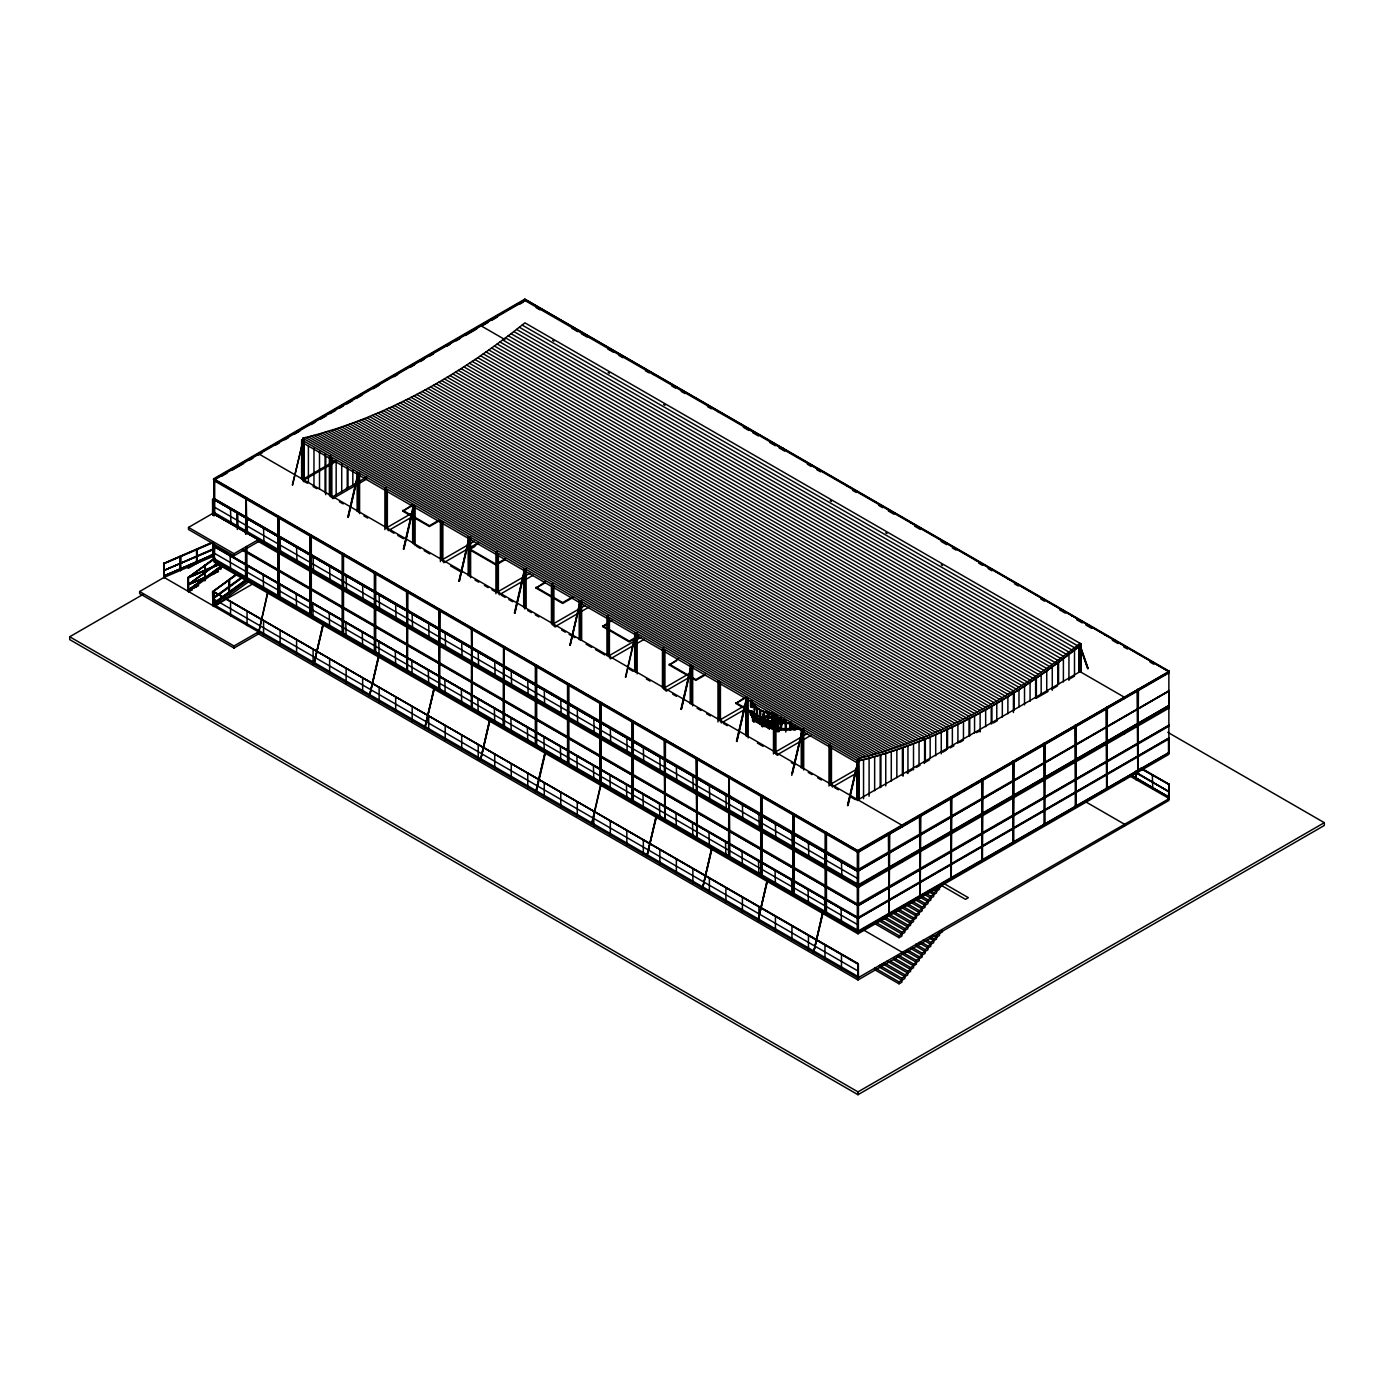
<?xml version="1.0" encoding="UTF-8"?>
<svg xmlns="http://www.w3.org/2000/svg" width="1394" height="1394" viewBox="0 0 1394 1394"><rect width="100%" height="100%" fill="white"/><g stroke="black" fill="none" stroke-linecap="round" stroke-linejoin="round"><path stroke-width="1.5" d="M752.586 712.386L753.701 715.958M211.749 542.51L163.882 563.42L212.08 542.702M163.69 563.315L164.074 577.639L164.265 563.211M214.031 549.306L163.882 570.477L213.752 548.696M214.031 554.812L163.882 575.983L213.752 554.22M164.213 576.175L214.084 554.411M188.103 577.412L188.504 591.753L188.103 577.412L220.566 563.646M214.554 573.666L188.312 584.574L218.161 562.531M218.544 563.071L188.347 584.556L218.579 571.54M196.606 586.857L188.312 590.098L221.681 565.494M222.064 566.034L188.347 590.063L198.645 585.602M212.742 499.331L212.533 513.323L858.268 885.904M237.538 513.219L237.346 527.646M790.572 723.416C783.794 724.148 772.171 721.743 763.703 718.886C776.545 726.204 745.912 708.744 757.36 715.227M774.907 727.72L763.703 724.392L781.093 728.923L790.555 728.923L798.082 727.163M777.294 731.676C783.358 713.205 767.048 724.967 762.727 720.471C743.716 713.066 771.265 726.169 783.655 720.106M785.815 732.094L785.815 720.454L777.399 721.517L777.573 731.519M267.718 591.91L258.448 633.956L234.018 648.053L139.644 593.583L139.644 591.526L164.074 577.412L213.892 556.049M292.339 484.92L303.108 440.94L302.132 440.504L302.132 479.397M267.979 592.067L258.709 631.952M292.618 485.077L302.864 440.992M322.972 624.024L313.946 663.858M347.855 516.965L358.101 472.88M323.216 623.972L313.964 664.067L323.495 624.129M348.134 517.122L358.38 473.036M348.378 517.069L358.136 475.075M378.488 656.069L369.462 695.902M403.371 549.009L413.617 504.942M378.732 656.016L369.48 696.111L379.011 656.173M403.633 549.166L413.896 505.081M403.894 549.114L413.652 507.137M434.004 688.131L424.717 728.016L434.51 688.218M458.887 581.071L469.395 536.934M424.996 728.156L434.248 688.061M459.149 581.228L469.133 536.986M459.41 581.159L469.168 539.182M489.503 720.175L480.494 760.009M514.403 613.116L524.649 569.031M489.764 720.123L480.512 760.218L490.026 720.28M514.665 613.273L524.911 569.188M514.926 613.221L524.684 571.226M545.019 752.22L535.749 792.106L545.281 752.168M569.919 645.161L580.165 601.093M570.163 645.108L579.921 603.132M545.542 752.324L536.272 792.21M570.181 645.317L580.427 601.232M600.797 784.212L591.526 824.098M625.418 677.223L635.681 633.137M601.058 784.369L591.788 824.255M625.697 677.379L635.943 633.294L637.163 632.806M656.051 816.326L646.781 856.212L656.574 816.431M680.934 709.267L691.18 665.182M647.043 856.369L656.313 816.274M681.213 709.424L691.459 665.339M681.457 709.372L691.215 667.377M711.567 848.371L702.541 888.205M736.45 741.312L746.696 697.244M711.811 848.319L702.559 888.414L712.09 848.476M736.712 741.469L746.975 697.383M736.973 741.416L746.731 699.439M767.083 880.433L758.057 920.249M791.966 773.374L802.474 729.236L791.74 775.413M767.327 880.363L758.075 920.458L767.606 880.52M792.489 773.461L802.247 731.484M822.582 912.478L813.573 952.311M847.482 805.418L857.99 761.281L847.744 805.575M822.843 912.425L813.591 952.52L823.105 912.582M848.005 805.523L858.251 761.438L857.275 761.002L857.275 799.895M771.893 721.604L776.423 722.876L790.555 723.033M774.907 728.104C743.838 720.053 792.437 733.366 798.222 727.807M781.058 723.416L788.952 722.824M778.183 731.711L784.404 718.293M779.072 730.822L784.404 719.321M779.072 731.711L781.738 725.978M790.799 728.609L792.576 724.775M775.064 715.279L771.928 714.564L775.064 714.895M768.146 713.414L767.763 727.755L767.641 713.345L772.102 714.704L760.113 709.999L763.999 711.62C768.861 750.338 752.847 699.457 772.102 714.32L771.997 728.957M772.084 721.743L767.641 720.384L774.907 722.58M776.545 722.615L781.058 723.033M776.545 728.138L785.833 728.835L798.222 727.424M769.366 721.081L762.274 720.245L777.329 721.064M767.867 713.101L767.763 727.755M767.658 713.728L763.999 711.62M776.963 726.013L783.079 719.914L784.404 720.228M1079.775 646.049L1080.768 645.666L1080.768 671.629M763.842 712.125L760.131 710.016L760.671 714.129M763.964 719.043L760.131 717.457M302.864 440.504L302.864 438.186C384.849 418.322 459.375 375.073 524.911 322.85L1081.047 643.923L1081.047 646.241M302.864 438.186L857.99 758.684C939.974 738.82 1014.501 695.571 1080.036 643.348L1080.036 645.666C1014.501 697.889 939.974 741.12 857.99 761.002C939.974 741.12 1014.501 697.889 1080.036 645.666M758.58 720.123L762.501 717.161L774.872 724.305M769.052 727.511L769.436 721.099M769.558 721.587L769.61 727.511M1058.551 662.673L1057.122 662.795L1058.551 662.673L1058.551 684.367M214.659 558.018L188.312 577.534L220.2 563.856M214.693 558.384L188.347 577.499L220.235 563.455M188.504 591.753L188.504 577.203L213.282 559.848M188.347 584.556L218.51 562.723M188.347 590.063L222.012 565.685M223.632 566.034L188.504 591.526L192.477 589.819M237.66 573.596L212.777 591.614L237.328 573.404M212.533 591.526L212.916 605.85L212.916 591.753L237.694 573.945M214.484 597.033L242.591 576.628M214.537 597.381L242.643 576.977M213.108 598.845L242.974 577.186M214.484 602.539L246.111 579.59M214.537 602.888L247.905 578.667M213.108 604.369L248.237 578.858M212.916 605.623L248.045 580.131M216.436 605.135L248.045 582.187M1036.352 678.529L1034.906 678.617L1036.352 678.529L1036.352 697.749M760.444 716.864L763.685 718.868M750.251 710.818L754.328 718.607L763.685 724.375M1014.152 693.167L1012.706 693.201L1014.152 693.167L1014.152 710.348M214.693 515.484L214.693 479.344L213.752 479.832L213.7 478.769L524.58 299.292L525.573 299.867L524.632 300.337L524.58 299.292M213.369 515.484L214.031 478.961M524.911 299.483L525.242 300.442L214.362 479.919L213.752 479.188L858.268 851.281M213.369 479.344L858.321 851.699L1169.2 672.222L1169.148 671.159L525.189 299.379L1169.148 671.803L524.632 300.337M525.242 299.675L214.031 479.344L214.031 515.885M221.437 476.347L226.995 473.141M232.537 469.952L243.636 463.54M249.195 460.334L252.889 458.19M262.211 452.806L258.448 454.984L258.448 453.712L902.406 825.492L902.406 826.764M275.385 445.209L279.148 443.031M284.794 439.772L288.558 437.611M294.204 434.353L299.849 431.077M311.141 424.56L314.905 422.399M320.55 419.141L326.196 415.882M329.96 413.704L335.606 410.446M339.369 408.268L343.133 406.09M346.897 403.929L352.543 400.67M356.306 398.492L361.952 395.234M373.243 388.717L378.889 385.458M393.927 376.763L397.691 374.585M410.864 366.988L414.628 364.81M420.274 361.551L424.037 359.373M429.683 356.115L433.447 353.954M446.62 346.339L450.384 344.161M456.03 340.903L459.793 338.742M465.439 335.484L476.731 328.967M482.341 325.726L487.9 322.519M491.594 320.376L497.153 317.17M519.352 304.345L523.064 302.219M858.983 761.577L856.996 762.727L301.853 442.229L301.853 439.912L303.857 438.762M301.627 479.397L301.627 440.504L302.864 439.79M303.578 440.504L302.864 480.094M304.084 440.504L301.627 440.504M212.533 499.209L212.916 515.362M1169.148 691.041L858.321 870.936L858.268 869.873L213.752 498.407L857.711 870.832L213.752 499.052L214.362 498.39M214.206 506.998L858.146 878.795M188.504 527.42L234.018 553.697L258.448 539.6L258.448 541.656L234.018 555.753L188.504 529.476L188.504 527.42L212.916 513.323M214.206 512.522L858.146 884.301M213.648 513.968L244.717 531.044M1169.252 692.156L1169.2 706.845L857.659 885.939L1168.538 705.678L857.659 885.173L857.711 886.218L214.31 514.125M246.233 498.32L246.895 531.95M230.55 509.612L230.934 523.499M330.605 455.821L329.385 456.518L329.385 495.41M302.864 479.344L334.839 460.874M302.864 480.634L336.721 461.066M180.053 556.293L180.436 570.634L180.819 556.293M247.052 519.143L247.452 533.031M196.415 549.288L197.181 563.385L197.181 549.288M214.31 546.814L858.268 918.594L214.415 546.012L214.362 560.684M246.511 532.717L534.494 698.342M214.206 553.157L858.146 924.936M1167.771 732.303L1324.3 822.669L1324.3 825.492L857.99 1094.708L69.7 639.602L69.7 636.779L143.024 594.436M188.155 568.386L214.484 553.191M212.777 556.363L212.777 542.266M359.582 472.549L358.363 473.246L358.363 512.138M263.571 528.674L263.954 542.562M214.206 558.663L858.146 930.46M213.543 542.266L213.369 560.109L214.31 559.639M204.465 580.479L204.866 565.319L205.249 580.479M214.031 559.883L214.693 545.228M214.415 560.109L213.874 545.908L857.815 918.088M230.149 555.544L230.55 569.867M332.469 496.874L356.515 482.986M358.363 481.906L366.831 477.027M347.995 488.318L346.548 488.318L347.995 488.318L347.995 468.732M332.748 498.616L366.622 479.066M280.089 538.206L280.473 552.094M246.511 565.406L247.052 579.399L247.452 565.075L247.052 579.399M386.121 487.865L384.901 488.58L384.901 529.633M228.895 579.643L229.278 593.966L229.679 579.643M310.357 535.592L311.298 535.104L311.298 615.887L310.357 616.357L310.357 534.947M213.874 592.45L214.031 606.495L213.874 592.067L858.146 963.655L858.373 978.048L858.373 963.951L214.031 591.945M296.591 547.755L296.974 561.625M246.511 578.214L245.571 578.702L245.571 548.94M214.206 599.315L858.146 971.095M263.187 574.607L263.571 588.93M214.206 604.822L858.146 976.602M214.031 606.268L252.889 583.825M310.357 554.185L310.357 554.829M230.55 601.929L230.55 616.026M313.11 557.286L313.493 571.157M438.674 521.182L429.422 526.531L402.779 511.145L412.032 504.959M402.779 511.145L412.032 505.795M279.689 584.138L280.089 598.462M310.357 569.571L310.357 570.216M386.818 527.664L411.282 513.55M247.052 611.461L247.052 625.558M388.264 530.678L412.729 516.547M329.611 566.818L330.012 580.688M296.208 593.67L296.591 608.011M310.357 588.791L310.357 589.435M263.571 620.992L263.571 635.089M402.779 510.309L429.422 525.695L438.674 520.345M346.13 576.349L346.514 590.22M139.644 591.526L234.018 646.014L258.448 631.9M310.357 602.26L310.357 602.905M312.709 603.201L313.11 617.542M343.098 587.832L343.098 588.477M280.089 630.524L280.089 644.62M362.632 585.881L363.032 599.751M329.228 612.733L329.611 627.073M470.614 536.655L469.395 537.352L469.395 576.245M296.591 640.055L296.591 654.152M379.151 595.412L379.534 609.283M442.334 559.708L474.308 541.238M443.78 562.723L477.654 543.172M471.242 547.703L478.647 543.416M471.242 548.539L474.953 546.396M345.747 622.282L346.13 636.605M313.11 649.587L313.11 663.683M395.669 604.944L396.053 618.814M495.933 593.722L495.933 552.669L497.153 551.972M362.248 631.813L362.632 646.136M329.611 659.118L329.611 673.215M497.885 563.089L505.29 558.802M497.885 563.908L505.29 559.639M412.171 614.475L412.554 628.363M378.767 641.345L379.151 655.668M346.13 668.65L346.13 682.746M428.69 624.007L429.073 637.894M524.911 569.397L526.13 568.7M395.269 650.876L395.669 665.199M497.832 591.77L529.825 573.3M499.296 594.768L533.153 575.217M362.632 678.181L362.632 692.295M445.191 633.538L445.592 647.426M573.753 597.033L562.653 603.445L536.01 588.059L545.263 581.89M536.01 588.059L545.263 582.727M411.788 660.408L412.171 674.731M471.608 628.45L472.287 708.832L471.608 627.666L471.346 708.675M551.449 584.731L552.669 584.016M407.222 671.263L406.56 590.882L407.501 591.039M379.151 687.712L379.151 701.827M461.71 643.07L462.094 656.957M428.289 669.939L428.69 684.262M395.669 697.244L395.669 711.358M536.01 587.222L562.653 602.609L571.906 597.277M478.229 652.601L478.612 666.489M444.808 679.47L445.191 693.794M581.646 600.744L580.427 601.459L580.427 640.351M503.809 647.025L504.489 727.424L503.53 727.25M439.424 689.856L438.744 609.474L439.702 609.631M553.348 623.815L585.341 605.344M412.171 706.775L412.171 720.89M554.795 626.83L588.669 607.261M494.731 662.15L495.114 676.02M461.327 689.002L461.71 703.325M428.69 716.324L428.69 730.421M511.249 671.681L511.633 685.552M608.185 616.061L606.965 616.775L606.965 655.668M638.522 636.57L629.269 641.902L602.626 626.516L611.879 620.347M477.828 698.533L478.229 712.857M602.626 626.516L606.32 624.39M445.191 725.856L445.191 739.953M527.751 681.213L528.152 695.083M494.347 708.065L494.731 722.388M536.289 683.984L536.289 684.628M461.71 735.387L461.71 749.484M602.626 625.679L629.269 641.066L638.522 635.734M544.27 690.744L544.653 704.615M608.864 655.86L640.857 637.389M536.289 700.015L858.268 885.26L858.321 886.323M610.311 658.874L644.185 639.323M568.874 683.827L567.933 683.67M510.849 717.596L511.249 731.937M478.229 744.919L478.229 759.016M560.771 700.276L561.172 714.146M536.289 718.607L536.289 719.234M663.683 648.123L662.464 648.82L662.464 687.712M527.368 727.128L527.751 741.469M494.731 754.45L494.731 768.547M536.289 732.059L536.289 732.704M577.29 709.807L577.674 723.678M705.137 675.027L695.885 680.359L669.242 664.973L678.495 658.804M543.887 736.677L544.27 751M669.242 664.973L676.648 660.704M536.289 745.529L535.348 745.999L535.348 665.234L536.289 664.764L536.01 746.382M511.249 763.982L511.249 778.079M593.809 719.339L594.192 733.209M560.388 746.208L560.771 760.532M664.38 687.922L688.845 673.79M665.827 690.919L690.291 676.804M527.751 773.513L527.751 787.61M610.311 728.87L610.694 742.758M669.242 664.154L695.885 679.54L705.137 674.191M576.907 755.74L577.29 770.063M544.27 783.045L544.27 797.141M626.83 738.402L627.213 752.29M593.408 765.271L593.809 779.594M560.771 792.576L560.771 806.673M643.331 747.933L643.732 761.821M632.876 755.13L632.876 755.775M609.927 774.803L610.311 789.126M769.906 714.547L762.501 718.834L735.858 703.447L745.11 697.261M735.858 703.447L745.11 698.098M750.547 700.764L750.547 706.81M577.29 802.108L577.29 816.222M719.896 719.966L744.361 705.852M752.063 703.343L752.063 707.368M659.85 757.465L660.233 771.352M721.343 722.981L745.807 708.849M754.537 705.573L754.537 720.123L754.938 713.85M757.169 707.838L757.273 722.528M626.429 784.334L626.83 798.657M750.547 710.835L750.547 714.861L751.331 710.835M760.671 718.171L760.288 724.427L760.288 709.877L757.343 707.769L756.994 722.371M752.063 717.44L752.063 711.41M593.809 811.639L593.809 825.753M676.369 766.996L676.752 780.884M735.858 702.611L762.501 717.997L771.753 712.648M757.552 722.162L757.343 707.769M762.222 726.413L762.501 720.21L762.779 726.413M772.398 714.634L774.907 715.54M642.948 793.866L643.331 808.189M777.294 718.154L779.072 721.831M769.575 728.47L780.17 722.353M610.311 821.171L610.311 835.285M692.87 776.528L693.254 790.415M776.859 729.602L776.859 715.505M780.727 718.049L780.727 730.142L781.494 718.049M785.432 730.317L785.432 720.245M659.467 803.397L659.85 817.72M790.154 722.075L790.154 730.142L790.921 722.075M794.772 729.602L794.772 725.577M626.83 830.719L626.83 844.816M803.693 728.957L802.474 729.654L802.474 768.547M709.389 786.077L709.773 799.947M729.201 777.155L729.864 857.537L728.923 857.38M775.413 752.011L807.405 733.54M675.968 812.929L676.369 827.252M664.799 819.968L664.136 739.587L665.077 739.761M776.859 755.025L810.733 735.474M643.331 840.251L643.331 854.348M725.891 795.608L726.291 809.478M692.487 822.46L692.87 836.783M829.012 786.024L829.012 744.971L830.232 744.274M659.85 849.782L659.85 863.879M742.41 805.14L742.793 819.01M708.988 831.991L709.389 846.332M676.369 859.314L676.369 873.411M758.911 814.671L759.312 828.541M301.853 439.912L856.996 760.427L858.983 759.277L859.209 799.895M858.704 799.895L858.251 761.438M725.507 841.523L725.891 855.864M830.911 784.073L857.258 768.861M832.375 787.07L858.721 771.875M1081.047 643.923L1079.043 645.091L1078.817 671.629M692.87 868.845L692.87 882.942M1080.768 645.666L1080.036 672.344M1081.256 645.666L1078.817 645.666L1081.256 645.666L1081.256 671.629M775.43 824.202L775.813 838.073M793.308 814.427L794.266 813.957L794.266 894.721L793.308 895.192L793.587 813.573M742.026 851.072L742.41 865.395M709.389 878.377L709.389 892.474M791.949 833.734L792.332 847.604M793.308 833.02L793.308 833.664M857.99 799.842L1080.036 671.647M906.919 772.886L912.565 769.627M916.328 767.449L920.092 765.271M923.856 763.11L929.502 759.852M942.675 752.237L946.439 750.059M950.203 747.898L953.966 745.72M959.612 742.462L963.376 740.284M976.549 732.686L980.313 730.508M993.486 722.911L997.25 720.733M1036.753 697.924L1048.044 691.407M1051.808 689.228L1057.454 685.97M1068.745 679.453L1074.391 676.195M758.528 860.603L758.911 874.927M793.308 848.406L793.308 849.051M725.891 887.908L725.891 902.005M808.45 843.265L808.834 857.153M775.047 870.135L775.43 884.458M793.308 867.643L793.308 868.27M742.41 897.44L742.41 911.537M824.969 852.797L825.353 866.685M791.548 879.666L791.949 893.99M793.308 881.095L793.308 881.74M758.911 906.971L758.911 921.068M857.659 851.316L1169.2 671.455L857.659 850.549L857.711 851.612L858.652 851.124L858.373 931.889L213.752 559.952M888.414 833.176L889.738 833.176L889.076 914.325L888.414 833.176L889.738 833.176M919.5 815.229L920.824 815.229L920.162 896.377L919.5 815.229L920.824 815.229M950.586 797.281L951.91 797.281L951.248 878.429L950.586 797.281L951.91 797.281M981.672 779.333L982.997 779.333L982.334 860.481L981.672 779.333L982.997 779.333M1012.758 761.385L1014.1 761.385L1013.421 842.534L1012.758 761.385L1014.1 761.385M1043.845 743.438L1045.186 743.438L1044.507 824.586L1043.845 743.438L1045.186 743.438M1074.931 725.49L1076.273 725.49L1075.593 806.638L1074.931 725.49L1076.273 725.49M1106.017 707.542L1107.359 707.542L1106.697 788.69L1106.017 707.542L1107.359 707.542M1169.148 671.159L1168.59 672.135M1138.445 689.594L1137.103 689.594L1138.445 689.594L1137.783 770.743L1137.103 691.72M1168.869 672.936L857.99 852.414L214.031 480.634M841.471 862.328L841.871 876.216M808.067 889.198L808.45 903.521M775.43 916.503L775.43 930.617M857.711 870.832L857.659 869.786L1169.2 690.692L858.321 870.936M857.99 871.424L857.711 886.218M857.815 871.546L214.206 499.575L858.373 871.633L214.415 499.854L213.7 514.159M824.568 898.729L824.969 913.053M825.509 899.688L825.509 900.332M1169.148 705.782L1169.2 706.845M1168.869 708.187L857.99 887.664L257.35 540.889M791.949 926.034L791.949 940.148M841.087 908.261L841.471 922.584M242.382 549.55L857.711 905.455L857.659 904.392L1169.2 725.298M858.321 905.542L1169.2 726.065L1169.148 725.019L858.321 905.542L858.268 904.497L242.939 549.236M808.45 935.566L808.45 949.68M793.587 894.338L858.652 931.889L857.711 932.377L857.606 917.792L1169.026 738.018M1168.695 738.593L1169.2 752.987L858.321 932.481L213.369 560.109M1168.59 738.785L1169.148 739.116M1168.538 752.603L1168.468 738.315L857.659 918.629L1168.538 739.151M824.969 945.097L824.969 959.211M857.659 931.314L1169.252 752.412L857.659 932.081M888.414 913.941L889.738 913.941M919.5 895.994L920.824 895.994M950.586 878.046L951.91 878.046M981.672 860.098L982.997 860.098M1012.758 842.15L1014.1 842.15M1043.845 824.202L1045.186 824.202M1074.931 806.255L1076.273 806.255M1106.017 788.307L1107.359 788.307M1137.103 770.359L1138.445 770.359M1169.148 752.568L1169.148 751.941M214.031 543.102L214.031 562.043L857.99 933.823L1168.869 754.346L1168.869 671.647M929.955 890.505L933.701 892.665L939.486 889.337L939.486 885.486M927.062 894.094L930.826 896.255L936.594 892.927L936.594 889.076L942.361 885.748L942.361 883.813M1136.232 771.44L1135.831 779.734L1135.831 771.213M920.423 895.506L927.934 899.844L933.701 896.516L933.701 892.665M915.649 898.015L925.041 903.434L930.826 900.106L930.826 896.255M912.774 901.604L922.166 907.024L927.934 903.695L927.934 899.844M1152.35 774.716L1152.733 789.039M841.471 954.646L841.471 968.743M907.999 904.114L919.273 910.613L925.041 907.285L925.041 903.434M903.242 906.605L916.381 914.203L922.166 910.874L922.166 907.024M898.468 909.115L913.506 917.792L919.273 914.464L919.273 910.613M893.711 911.624L910.613 921.382L916.381 918.054L916.381 914.203M890.818 915.213L907.721 924.971L913.506 921.643L913.506 917.792M884.179 916.625L904.845 928.561L910.613 925.233L910.613 921.382M879.405 919.134L901.953 932.15L907.721 928.822L907.721 924.971M874.648 921.643L899.06 935.74L904.845 932.412L904.845 928.561M874.648 923.56L899.06 937.674L901.953 936.001L901.953 932.15M257.35 633.19L857.99 979.965L1168.869 800.487L1169.026 784.177L1168.468 798.57M1140.449 768.442L1169.252 784.473L1169.252 798.57L1129.314 775.744M1134.803 772.241L1169.026 791.618L1134.803 771.858M1131.039 775.569L1169.026 797.124L1131.039 775.186M857.606 978.048L1169.252 798.57M929.955 936.646L933.701 938.824L939.486 935.479L939.486 931.645M927.062 940.236L930.826 942.414L936.594 939.068L936.594 935.235L942.361 931.889L942.361 929.972M920.423 941.664L927.934 946.003L933.701 942.675L933.701 938.824M915.649 944.174L925.041 949.593L930.826 946.265L930.826 942.414M912.774 947.763L922.166 953.182L927.934 949.854L927.934 946.003M907.999 950.255L919.273 956.772L925.041 953.444L925.041 949.593M903.242 952.764L916.381 960.361L922.166 957.033L922.166 953.182M898.468 955.273L913.506 963.951L919.273 960.623L919.273 956.772M893.711 957.783L910.613 967.541L916.381 964.212L916.381 960.361M890.818 961.372L907.721 971.13L913.506 967.802L913.506 963.951M884.179 962.784L904.845 974.72L910.613 971.391L910.613 967.541M879.405 965.293L901.953 978.309L907.721 974.981L907.721 971.13M874.648 967.802L899.06 981.899L904.845 978.571L904.845 974.72M874.648 969.719L899.06 983.816L901.953 982.16L901.953 978.309M69.7 636.779L857.99 1091.885L1324.3 822.669M991.936 723.556L991.936 706.566L990.507 706.566M969.736 718.729L968.29 718.694L969.736 718.729L969.736 735.945M754.938 709.825L754.346 705.678L757.36 707.786L752.237 703.604L751.157 700.52L752.673 703.5L750.721 700.607L750.93 707.037M756.994 707.96L760.462 710.208L757.36 708.169M757.343 720.715L754.346 718.241L756.977 720.506M760.131 722.963L763.999 724.566L760.462 722.772M947.537 729.672L946.09 729.585L947.537 729.672L947.537 748.944M757.099 718.694L753.684 715.488L757.447 717.997M764.208 718.328L769.331 716.063L773.914 720.628M164.213 563.612L212.045 543.102M163.882 570.477L214.084 548.887M163.882 575.983L213.7 554.62M188.643 577.726L220.531 564.047M218.248 571.348L188.678 584.748M188.347 589.679L198.314 585.41M925.32 739.378L923.891 739.256L925.32 739.378L925.32 761.159M754.746 718.468L752.237 715.767L754.328 718.224M903.12 747.864L901.674 747.689L903.12 747.864L903.12 776.162M767.188 727.215L775.116 724.566M880.921 787.296L880.921 755.112L879.475 754.903M754.764 705.538L754.154 709.825M769.331 717.98L777.294 716.08L779.96 721.831M794.353 729.776L798.326 728.835M752.237 703.203L752.847 707.368M750.721 713.554L752.237 715.767M799.633 728.731L785.815 730.317L776.475 729.602M762.135 726.588L774.384 724.688M777.172 721.378L785.937 720.228M777.294 717.997L781.546 717.683M761.298 724.845L773.984 724.845M756.018 722.162L774.384 725.002M768.268 725.089L772.346 725.716M774.977 729.306C765.027 727.441 753.196 722.806 750.024 712.195M784.404 721.256L783.079 719.914M757.273 719.182L775.116 725.124M763.215 722.179L773.13 725.49M757.012 718.189L762.623 720.001M557.112 318.076L556.833 318.285M589.296 336.651L589.035 336.878M621.497 355.243L621.219 355.47M653.699 373.836L653.42 374.062M685.9 392.428L685.621 392.655M718.102 411.021L717.823 411.23M750.286 429.596L750.007 429.822M814.688 466.781L814.41 467.007M846.89 485.373L846.611 485.6M879.091 503.966L878.812 504.192M911.275 522.541L910.996 522.767M943.477 541.133L943.198 541.36M975.678 559.726L975.399 559.952M1040.063 596.911L1039.802 597.137M1072.265 615.503L1071.986 615.712M1104.466 634.078L1104.187 634.305M1136.668 652.671L1136.389 652.897M589.296 337.435L589.575 337.209M621.497 356.01L621.776 355.784M653.699 374.603L653.978 374.376M685.9 393.195L686.179 392.969M718.102 411.788L718.38 411.561M750.286 430.38L750.564 430.154M846.89 486.14L847.169 485.914M879.091 504.733L879.353 504.506M911.275 523.325L911.554 523.098M943.477 541.9L943.755 541.691M975.678 560.493L975.957 560.266M1007.879 579.085L1008.158 578.858M1072.265 616.27L1072.544 616.043M1104.466 634.845L1104.745 634.636M1136.668 653.438L1136.946 653.211M1169.2 672.222L1168.538 671.072M536.202 307.673L539.966 309.834M571.976 328.322L577.639 331.58M581.403 333.758L587.048 337.017M607.749 348.97L613.412 352.246M619.058 355.505L622.822 357.666M645.422 370.717L649.186 372.895M671.769 385.946L675.55 388.107M681.196 391.365L684.959 393.544M707.542 406.595L711.323 408.773M743.333 427.244L748.979 430.502M752.743 432.68L758.388 435.939M769.68 442.473L775.343 445.731M779.107 447.91L784.752 451.168M807.353 464.202L811.116 466.38M816.762 469.639L820.526 471.817M852.536 490.305L856.299 492.465M878.9 505.517L882.663 507.695M888.309 510.953L893.955 514.212M914.673 526.165L920.319 529.441M941.037 541.395L946.683 544.653M952.329 547.912L956.092 550.09M978.693 563.141L982.456 565.302M988.102 568.56L991.866 570.738M1014.466 583.79L1018.23 585.968M1040.83 599.002L1044.594 601.18M1059.649 609.875L1065.295 613.133M1076.604 619.668L1082.249 622.926M1086.013 625.104L1091.659 628.363M1112.377 640.316L1118.023 643.575M1123.669 646.833L1127.432 649.012M1150.033 662.063L1153.796 664.224M1169.2 691.459L1168.538 690.309M1168.869 692.382L1168.869 706.479M552.669 340.485L553.888 341.182M608.185 372.529L609.405 373.226M663.683 404.574L664.921 405.288M830.232 500.725L831.451 501.439M885.748 532.787L886.967 533.484M941.264 564.831L942.483 565.528M522.14 325.046L1077.266 645.561M519.352 327.242L1074.495 647.74M516.582 329.402L1071.707 649.9M513.811 331.545L1068.937 652.043M511.023 333.671L1066.166 654.169M508.252 335.762L1063.395 656.278M505.482 337.853L1060.607 658.351M480.494 325.499L504.976 339.631M1079.27 671.194L1124.453 697.279L1124.453 698.568M502.711 339.927L1057.837 660.425M1169.2 726.065L1168.538 724.915M499.923 341.966L1055.066 662.481M497.153 344.004L1052.278 664.502M494.382 346.008L1049.508 666.506M491.594 347.995L1046.737 668.493M488.824 349.964L1043.967 670.462M486.053 351.915L1041.179 672.413M483.282 353.849L1038.408 674.347M480.494 355.766L1035.637 676.264M477.724 357.666L1032.849 678.164M474.953 359.53L1030.079 680.028M472.165 361.394L1027.308 681.893M469.395 363.224L1024.52 683.722M466.624 365.036L1021.75 685.534M463.836 366.831L1018.979 687.347M461.066 368.608L1016.209 689.124M458.295 370.368L1013.421 690.884M455.524 372.111L1010.65 692.609M1142.662 768.965L1169.026 784.177M1140.78 768.251L1169.026 784.561M452.736 373.836L1007.879 694.334M449.966 375.544L1005.091 696.042M1135.134 771.666L1168.695 791.809M447.195 377.216L1002.321 697.714M1131.37 774.994L1168.695 797.316M444.407 378.889L999.55 699.387M1136.232 779.507L1135.448 771.44M441.637 380.527L996.78 701.025M438.866 382.148L993.992 702.646M436.095 383.751L991.221 704.266M433.307 385.336L988.451 705.852M430.537 386.905L985.663 707.403M427.766 388.456L982.892 708.954M424.978 389.989L980.121 710.487M422.208 391.487L977.333 712.003M419.437 392.986L974.563 713.484M416.667 394.45L971.792 714.948M413.879 395.896L969.022 716.411M411.108 397.342L966.234 717.84M408.337 398.754L963.463 719.252M405.549 400.148L960.693 720.646M402.779 401.524L957.905 722.022M400.008 402.866L955.134 723.381M397.22 404.208L952.363 724.706M1084.915 801.376L1124.453 824.202L1124.453 826.137M394.45 405.532L949.593 726.03M391.679 406.821L946.805 727.319M388.909 408.093L944.034 728.609M386.121 409.366L941.264 729.864M383.35 410.603L938.476 731.101M380.579 411.822L935.705 732.32M377.791 413.025L932.934 733.523M375.021 414.21L930.164 734.708M372.25 415.36L927.376 735.875M369.48 416.51L924.605 737.008M366.692 417.642L921.835 738.14M363.921 418.74L919.047 739.238M361.151 419.821L916.276 740.336M358.363 420.901L913.506 741.399M355.592 421.946L910.718 742.444M352.821 422.974L907.947 743.472M350.033 423.985L905.176 744.483M347.263 424.961L902.406 745.476M344.492 425.937L899.618 746.435M341.722 426.895L896.847 747.393M338.934 427.819L894.077 748.317M336.163 428.742L891.289 749.24M333.393 429.631L888.518 750.129M330.605 430.502L885.748 751M327.834 431.356L882.977 751.854M325.063 432.192L880.189 752.69M322.293 433.011L877.418 753.509M319.505 433.813L874.648 754.311M316.734 434.579L871.86 755.095M313.964 435.346L869.089 755.844M311.176 436.078L866.319 756.593M308.405 436.81L863.548 757.308M305.635 437.507L860.76 758.005M857.99 760.288L859.209 761.002L856.77 761.002L856.77 799.895M495.933 552.669L497.153 553.383L497.153 592.276M829.012 744.971L830.232 745.685L830.232 785.327M471.172 549.794L496.037 564.152M752.847 712.839L753.126 720.733M471.172 550.63L496.037 564.988M303.631 481.069L307.394 483.248M313.058 486.506L316.821 488.684M329.995 496.299L333.758 498.477M339.404 501.735L343.168 503.914M363.886 515.867L367.65 518.045M390.25 531.079L394.014 533.257M397.778 535.435L403.424 538.694M416.614 546.309L420.378 548.469M424.142 550.647L429.788 553.906M450.506 565.877L461.797 572.394M474.988 580.009L478.752 582.169M484.398 585.445L488.161 587.606M491.925 589.784L495.689 591.962M501.335 595.221L505.098 597.399M508.88 599.577L512.644 601.738M527.699 610.433L531.462 612.611M535.226 614.789L538.99 616.967M552.181 624.564L555.945 626.742M561.59 630.001L565.354 632.179M569.118 634.357L574.781 637.616M586.072 644.133L591.718 647.408M595.482 649.569L604.891 655.006M629.374 669.137L633.137 671.316M646.328 678.93L650.092 681.108M663.265 688.706L667.029 690.884M672.692 694.142L676.456 696.32M697.157 708.274L700.921 710.452M706.584 713.711L710.348 715.889M723.521 723.503L727.285 725.664M757.412 743.072L763.058 746.33M774.367 752.847L778.131 755.025M791.304 762.64L795.068 764.801M808.259 772.415L812.022 774.594M817.668 777.852L821.432 780.03M834.623 787.627L838.386 789.806M851.56 797.42L855.324 799.598M932.83 888.832L936.594 890.993M213.7 478.769L858.652 851.124M928.073 891.341L933.701 894.582M923.298 893.833L930.826 898.172M920.423 897.422L927.934 901.761M915.649 899.932L925.041 905.351M213.7 498.773L214.31 498.094M910.892 902.441L922.166 908.94M906.117 904.95L919.273 912.547M901.36 907.442L916.381 916.137M237.747 527.42L237.346 513.097L237.346 529.476M896.586 909.951L913.506 919.726M932.83 934.991L936.594 937.151M891.829 912.46L910.613 923.316M929.955 938.58L933.701 940.741M887.054 914.969L907.721 926.905M923.298 939.992L930.826 944.33M882.297 917.461L904.845 930.495M242.382 550.194L857.711 905.455M918.541 942.501L927.934 947.92M879.405 921.051L901.953 934.085M915.649 946.09L925.041 951.51M214.362 546.465L858.146 917.513L858.321 919.012M910.892 948.6L922.166 955.099M906.117 951.091L919.273 958.689M862.851 929.589L902.406 952.416L902.406 954.332M903.242 954.681L916.381 962.278M213.7 559.534L244.717 577.186M246.233 578.318L631.099 800.261M632.597 801.393L792.088 893.206M896.586 956.11L913.506 965.868M893.711 959.699L910.613 969.457M887.054 961.111L907.721 973.047M196.415 563.385L196.798 549.062M882.297 963.62L904.845 976.636M879.405 967.209L901.953 980.226M857.99 964.178L214.206 591.875L214.031 606.495M164.074 577.412L857.99 978.048M753.684 715.488L757.552 718.537M791.687 724.026L793.465 727.86M791.687 725.054L793.465 728.888M789.91 722.127L793.465 729.794M790.799 725.072L792.576 728.888M777.294 717.108L779.072 720.942M753.108 712.386L754.259 715.906M1081.012 648.001L1088.174 668.475M1080.751 647.861L1087.93 668.719M1081.221 650.144L1087.668 668.562M1137.783 689.594L1137.783 770.743M1124.453 731.902L1124.453 733.819M1124.453 778.061L1124.453 779.978M1106.697 707.159L1106.697 788.69M1079.322 645.666L1079.322 671.629M1075.593 725.107L1075.593 806.638M1074.495 650.04L1074.495 675.515M1068.937 654.344L1068.937 680.272M1063.395 658.578L1063.395 681.927M1057.837 662.725L1057.837 684.855M1052.278 666.802L1052.278 690.274M1046.737 670.81L1046.737 691.842M1044.507 743.054L1044.507 824.586M1041.179 674.731L1041.179 694.16M1035.637 678.582L1035.637 698.22M1030.079 682.346L1030.079 701.339M1024.52 686.04L1024.52 704.859M1018.979 689.647L1018.979 706.932M1013.421 693.184L1013.421 712.508M1013.421 761.002L1013.421 842.534M1007.879 696.651L1007.879 713.745M1002.321 700.032L1002.321 717.056M996.78 703.343L996.78 720.332M991.221 706.566L991.221 723.974M985.663 709.72L985.663 726.727M982.334 778.95L982.334 860.481M980.121 712.787L980.121 731.972M974.563 715.784L974.563 732.913M969.022 718.712L969.022 736.328M963.463 721.552L963.463 738.89M957.905 724.322L957.905 743.211M952.363 727.023L952.363 746.086M951.248 797.281L951.248 878.429M946.805 729.637L946.805 749.292M941.264 732.164L941.264 753.858M935.705 734.638L935.705 755.775M930.164 737.008L930.164 758.475M924.605 739.325L924.605 762.797M920.162 815.229L920.162 896.377M919.047 741.556L919.047 765.045M913.506 743.699L913.506 769.802M907.947 745.773L907.947 773.565M902.406 747.776L902.406 775.517M902.406 860.098L902.406 862.032M902.406 906.257L902.406 908.174M899.06 935.74L899.06 937.674M899.06 981.899L899.06 983.816M896.847 749.693L896.847 777.643M891.289 751.54L891.289 781.267M889.076 832.793L889.076 914.325M885.748 753.318L885.748 785.867M880.189 755.008L880.189 787.61M874.648 756.611L874.648 790.729M869.089 758.162L869.089 796.288M863.548 759.608L863.548 798.692M858.321 851.699L858.268 850.654L857.327 851.124L857.327 931.889L858.268 931.419L858.321 932.481M857.99 758.684L857.99 800.592M857.99 850.741L857.99 933.823M857.99 963.724L857.99 979.965M857.99 1091.885L857.99 1094.708M856.996 760.427L856.996 762.727M831.451 747.132L831.451 786.024M826.067 832.706L825.126 832.532L825.126 913.314L826.067 913.471M825.788 832.148L825.788 913.697M825.509 832.375L826.45 832.532L826.45 913.314L825.509 913.14M803.693 731.118L803.693 770.011M801.254 728.957L801.254 767.85M795.172 725.35L795.172 729.829M793.866 814.113L792.925 813.957L792.925 894.721L793.866 894.878M790.537 721.848L790.537 730.369M786.094 722.179L786.216 730.317M785.536 722.179L785.536 730.247M781.11 716.255L781.11 730.369M776.475 715.279L776.475 729.829M775.935 715.087L775.935 753.98M774.716 752.516L774.716 713.623L773.496 712.926L773.496 753.98M769.61 713.955L769.61 717.98M769.331 713.798L769.331 718.137M769.331 721.308L769.331 729.358M769.052 713.955L769.052 717.98M763.964 711.602L763.842 726.239M762.501 720.21L762.501 726.57M761.682 795.521L760.723 795.364L760.723 876.129L761.682 876.286M761.403 794.981L761.403 876.512M761.124 795.207L762.065 795.364L762.065 876.129L761.124 875.972M760.444 709.807L760.288 724.427M754.241 713.693L754.241 721.761M753.98 713.536L753.98 721.918M753.701 713.693L753.701 721.761M752.847 711.41L752.847 720.89M752.464 703.116L752.464 707.594M752.464 711.184L752.568 720.733M750.93 711.062L750.93 715.087M748.177 699.056L748.177 737.949M746.957 697.61L746.957 736.502M745.738 696.895L745.738 735.788M729.48 857.693L728.539 857.537L728.923 776.615M729.201 776.388L729.201 857.92M720.419 683.043L720.419 721.935M719.199 720.471L719.199 681.579L717.98 680.882L717.98 721.935M697.279 758.336L697 839.327L696.338 758.179L696.721 838.787M692.679 667.012L692.679 705.904M691.441 665.548L691.441 704.44M690.222 664.851L690.222 703.743M665.077 820.526L665.461 739.587L664.52 739.43M664.921 650.981L664.921 689.873M664.799 739.203L664.799 820.752M663.683 649.534L663.683 688.427M637.163 634.967L637.163 673.86M635.943 633.503L635.943 672.396M634.706 632.806L634.706 671.699M632.876 721.168L631.935 721.012L631.935 801.777L632.876 801.933M632.597 720.628L632.597 802.16M632.318 720.837L633.277 721.012L633.277 801.777L632.318 801.62M609.405 618.936L609.405 657.829M608.185 617.472L608.185 656.365M600.692 702.576L599.734 702.419L599.734 783.184L600.692 783.341M600.413 702.419L600.413 783.567M600.134 702.262L601.075 702.419L601.075 783.184L600.134 783.027M581.646 602.905L581.646 639.637M579.207 600.744L579.207 639.637M568.874 685.953L568.874 764.592L567.933 764.435M568.491 683.984L567.55 683.827L567.55 764.592L568.491 764.748M568.212 683.827L568.212 764.975M553.888 586.891L553.888 625.784M552.669 585.428L552.669 624.32M551.449 586.891L551.449 623.623M535.732 665.077L536.673 665.234L536.673 745.999L535.732 745.842M526.13 570.86L526.13 607.592M525.189 299.379L525.242 300.442M524.911 570.146L524.911 609.039M523.691 568.7L523.691 607.592M504.088 727.581L503.147 727.424L503.53 646.485M503.809 646.258L503.809 727.807M498.372 554.829L498.372 593.722M470.614 538.816L470.614 577.708M468.175 536.655L468.175 575.548M442.856 522.785L442.856 561.677M441.637 560.214L441.637 521.321L440.417 520.624L440.417 561.677M439.424 609.091L439.424 690.622L440.086 609.474L439.145 609.317M415.098 506.754L415.098 545.646M413.879 505.308L413.879 544.2M412.659 504.593L412.659 543.486M407.501 671.803L407.884 590.882L406.943 590.725M407.222 590.498L407.222 672.03M387.34 490.74L387.34 529.633M386.121 489.277L386.121 528.169M375.3 572.446L374.359 572.289L374.359 653.054L375.3 653.211M375.021 571.906L375.021 653.438M374.742 572.132L375.683 572.289L375.683 653.054L374.742 652.897M359.582 474.709L359.582 513.602M357.143 472.549L357.143 511.441M352.821 470.161L352.821 485.112M347.263 467.269L347.263 488.736M343.098 553.854L342.157 553.697L342.157 634.462L343.098 634.636M342.819 553.313L342.819 634.862M342.541 553.54L343.499 553.697L343.499 634.462L342.541 634.305M341.722 463.592L341.722 491.524M336.163 460.769L336.163 494.731M331.842 458.678L331.842 497.571M330.605 457.232L330.605 496.125M325.778 456.065L325.778 494.696M325.063 453.852L325.063 492.953M319.505 451.046L319.505 489.416M313.964 448.241L313.964 486.367M310.897 535.279L309.956 535.104L309.956 615.887L310.897 616.043M308.405 445.627L308.405 482.533M304.084 442.665L304.084 481.557M303.578 442.665L303.578 481.557M278.713 516.686L277.772 516.529L277.772 597.294L278.713 597.451M278.434 516.146L278.434 597.678M278.155 516.355L279.096 516.529L279.096 597.294L278.155 597.137M246.895 546.814L246.895 578.702L245.954 578.545M246.233 497.553L246.233 534.059M246.233 546.431L246.233 579.085M245.954 497.78L245.571 534.059M234.018 553.697L234.018 555.753M234.018 646.014L234.018 648.053M229.278 579.416L229.278 593.966M220.827 563.385L220.827 569.432M213.874 499.766L213.752 514.438M213.16 542.039L213.16 556.589M204.866 565.319L204.866 580.706M180.436 556.084L180.436 570.634M164.074 563.089L164.074 577.639M245.117 461.013L245.117 461.013M276.204 443.065L276.204 443.065M307.29 425.118L307.29 425.118M338.376 407.17L338.376 407.17M369.48 389.222L369.48 389.222M400.566 371.274L400.566 371.274M431.652 353.327L431.652 353.327M462.738 335.379L462.738 335.379M493.824 317.431L493.824 317.431M246.511 516.686L245.954 517.644L246.511 516.686M246.511 551.292L245.954 552.268L246.511 551.292M278.713 535.279L278.155 536.237L278.713 535.279M278.713 550.665L278.155 551.623L278.713 550.665M278.713 569.885L278.155 570.843L278.713 569.885M278.713 583.354L278.155 584.313L278.713 583.354M343.098 572.446L342.541 573.404L343.098 572.446M343.098 607.07L342.541 608.028L343.098 607.07M375.3 591.039L374.742 591.997L375.3 591.039M343.098 620.522L342.541 621.497L343.098 620.522M375.3 606.425L374.742 607.383L375.3 606.425M375.3 625.662L374.742 626.62L375.3 625.662M407.501 609.631L406.943 610.589L407.501 609.631M375.3 639.114L374.742 640.073L375.3 639.114M407.501 625.017L406.943 625.976L407.501 625.017M407.501 644.237L406.943 645.213L407.501 644.237M439.702 628.224L439.145 629.182L439.702 628.224M407.501 657.707L406.943 658.665L407.501 657.707M439.702 643.61L439.145 644.568L439.702 643.61M782.487 448.188L782.487 448.188M471.886 627.579L471.346 628.537L471.886 627.579M782.766 448.101L782.208 449.06L782.766 448.101M439.702 662.83L439.145 663.788L439.702 662.83M471.886 646.816L471.346 647.774L471.886 646.816M439.702 676.299L439.145 677.257L439.702 676.299M471.886 662.185L471.346 663.161L471.886 662.185M439.702 689.751L439.145 690.71L439.702 689.751M471.886 681.422L471.346 682.38L471.886 681.422M504.088 665.391L503.53 666.367L504.088 665.391M471.886 694.892L471.346 695.85L471.886 694.892M504.088 680.777L503.53 681.736L504.088 680.777M504.088 700.015L503.53 700.973L504.088 700.015M504.088 713.467L503.53 714.442L504.088 713.467M568.491 702.576L567.933 703.534L568.491 702.576M568.491 717.962L567.933 718.921L568.491 717.962M568.491 737.182L567.933 738.158L568.491 737.182M600.692 721.168L600.134 722.127L600.692 721.168M568.491 750.652L567.933 751.61L568.491 750.652M600.692 736.555L600.134 737.513L600.692 736.555M600.692 755.775L600.134 756.733L600.692 755.775M632.876 739.761L632.318 740.719L632.876 739.761M600.692 769.244L600.134 770.202L600.692 769.244M632.876 774.367L632.318 775.325L632.876 774.367M665.077 758.336L664.52 759.312L665.077 758.336M632.876 787.837L632.318 788.795L632.876 787.837M665.077 773.722L664.52 774.681L665.077 773.722M665.077 792.959L664.52 793.918L665.077 792.959M697.279 776.928L696.721 777.887L697.279 776.928M665.077 806.412L664.52 807.387L665.077 806.412M697.279 792.315L696.721 793.273L697.279 792.315M697.279 811.552L696.721 812.51L697.279 811.552M729.48 795.521L728.923 796.479L729.48 795.521M697.279 825.004L696.721 825.962L697.279 825.004M729.48 810.907L728.923 811.866L729.48 810.907M729.48 830.144L728.923 831.103L729.48 830.144M761.682 814.113L761.124 815.072L761.682 814.113M729.48 843.597L728.923 844.555L729.48 843.597M761.682 829.5L761.124 830.458L761.682 829.5M761.682 848.719L761.124 849.695L761.682 848.719M761.682 862.189L761.124 863.147L761.682 862.189M826.067 851.281L825.509 852.257L826.067 851.281M826.067 866.667L825.509 867.643L826.067 866.667M826.067 885.904L825.509 886.863L826.067 885.904M943.93 883.569L941.037 885.225L965.467 899.339L968.342 897.666L943.93 883.569"/></g></svg>
